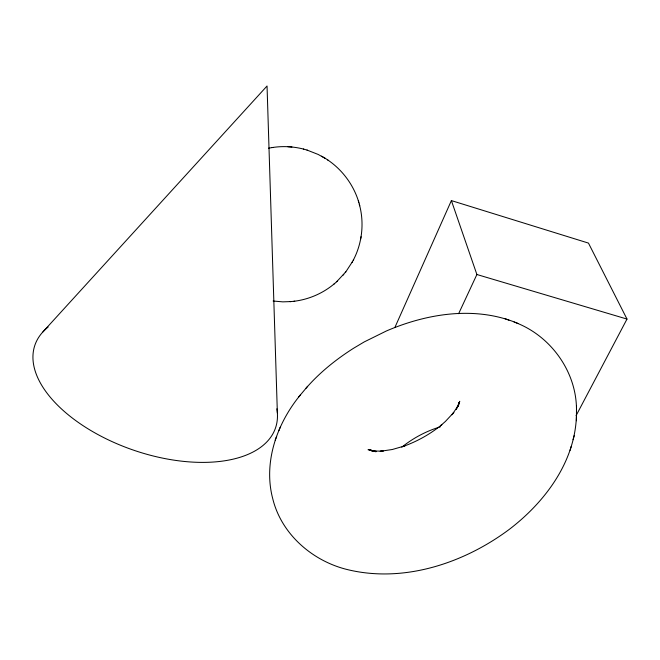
<?xml version="1.0" encoding="UTF-8"?>
<svg xmlns="http://www.w3.org/2000/svg" width="660" height="660" viewBox="0 0 660 660"><rect width="100%" height="100%" fill="white"/><g stroke="black" fill="none" stroke-linecap="round" stroke-linejoin="round"><path stroke-width="0.99" d="M300.506 394.796C276.961 423.316 262.969 462.511 272.869 499.199C281.564 533.948 311.677 560.266 345.724 569.167C402.55 583.696 463.369 563.582 509.231 529.419C544.714 502.342 574.744 462.421 576.428 416.328M576.485 410.627C576.939 371.77 550.423 335.173 514.115 322.03M576.394 420.766L576.518 406.082M458.552 405.257L458.749 402.55L458.378 406.048M353.265 260.213C362.241 243.169 364.452 222.684 359.279 204.121M360.616 239.167L360.756 238.334M360.863 237.715L361.045 236.725M458.37 405.883L459.739 401.288L456.225 409.324L457.933 406.073L452.017 414.769L453.832 412.393L445.409 421.443L440.509 425.758L441.837 424.693C430.468 433.983 417.508 441.268 403.705 446.251L404.951 445.863L392.304 449.501L380.168 451.316L383.229 451.118L372.817 451.044L368.668 449.452L372.133 450.796M573.07 439.692L574.216 435.625M570.075 450.367L571.172 446.507M275.187 440.105L276.647 436.384M278.883 430.617L280.252 427.152M395.092 327.005L451.382 200.59L588.464 243.095L627 319.069L576.064 415.685M458.626 313.714L476.891 274.51L451.382 200.59M336.616 281.779L345.807 271.879L352.555 261.517M352.093 262.391L353.661 259.462M345.262 272.539L345.807 271.879M343.192 275.072L343.794 274.346M306.042 388.22C319.63 372.545 335.981 359.461 353.438 348.34L364.237 341.913L386.339 330.998C427.284 313.36 475.852 305.621 518.075 323.491M298.691 396.965L307.626 386.314M42.9 331.93L267.044 85.99L277.365 412.813M293.923 301.282C308.855 299.5 323.235 293.23 334.678 283.47M333.985 284.08L337.268 281.209M401.808 447.183C413.168 438.034 426.302 431.071 440.278 426.855M272.192 147.56C282.661 145.901 293.477 146.47 303.732 149.127M268.504 148.203L272.827 147.444M273.108 301.018L282.785 301.859L291.027 301.57M290.227 301.661L294.715 301.199M291.943 147.007L287.851 146.718M372.1 450.788L376.53 451.432L372.817 451.044L369.847 449.518L373.015 451.308M368.024 449.749L375.977 451.778M306.999 150.059L318.153 154.44L325.372 158.466M303.385 149.036L307.354 150.158M476.891 274.51L627 319.069M505.172 318.755L508.918 320.133M321.486 156.156C340.428 166.419 354.635 184.866 359.749 205.788M327.847 160.083L328.507 160.504M358.314 200.722L358.817 202.505M276.862 408.82A127.223 67.188 19 0 1 130.845 449.212A127.223 67.188 19 0 1 48.122 327.071"/></g></svg>
